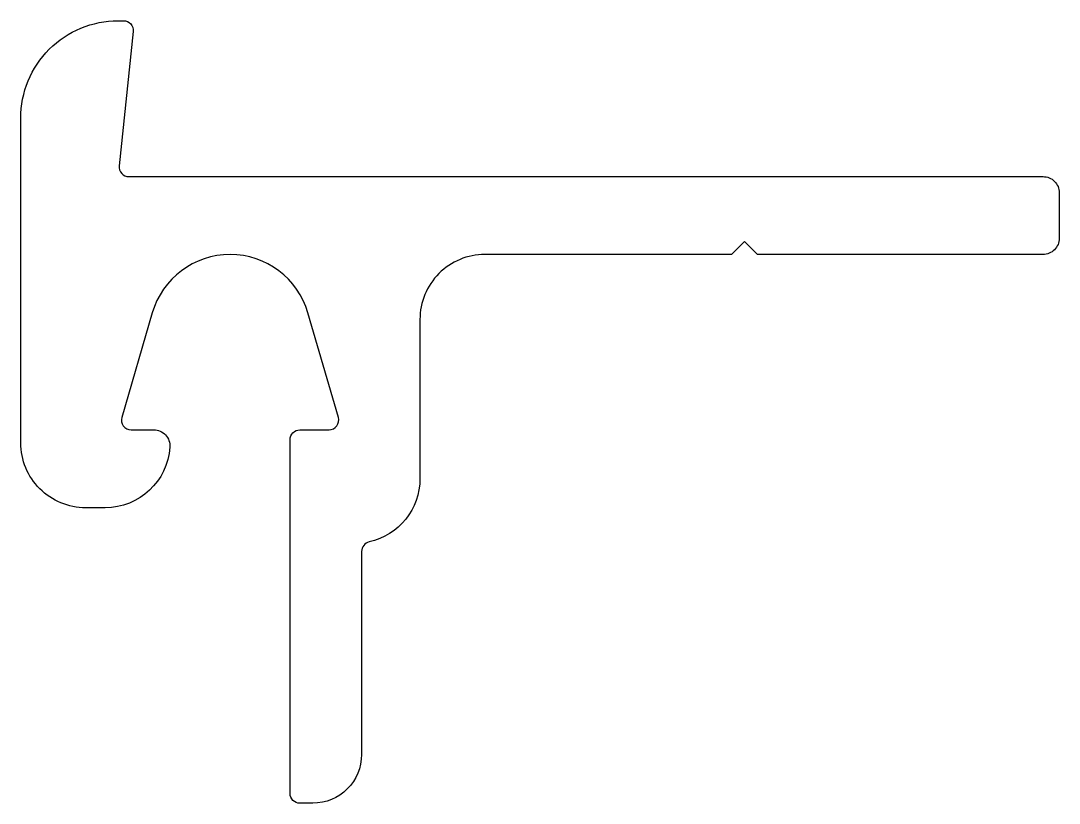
# Model space of a CAD drawing. Extents: x 163.7 to 195.7, y 222.1 to 246.2.
import ezdxf

# ---------------------------------------------------------------- set-up
doc = ezdxf.new("R2010")
doc.units = 0
doc.layers.add('ANA', color=220, linetype='CONTINUOUS')

msp = doc.modelspace()

# ---------------------------------------------------------------- linework, layer by layer
at = {"layer": 'ANA'}
msp.add_lwpolyline([(172.345, 222.13, -0.414214), (172.045, 222.43), (172.045, 233.33, -0.414214), (172.345, 233.63), (173.245, 233.63, 0.5), (173.533, 234.014), (172.595, 237.23, 0.75), (167.795, 237.23), (166.857, 234.014, 0.5), (167.145, 233.63), (167.841, 233.63, -0.433892), (168.34, 233.096, -0.394805), (166.345, 231.23), (165.745, 231.23, -0.414214), (163.745, 233.23), (163.745, 243.23, -0.414214), (166.745, 246.23), (166.912, 246.23, -0.444951), (167.21, 245.899), (166.779, 241.761, 0.444951), (167.078, 241.43), (195.245, 241.43, -0.414214), (195.745, 240.93), (195.745, 239.53, -0.414214), (195.245, 239.03), (186.445, 239.03), (186.045, 239.43), (185.645, 239.03), (178.045, 239.03, 0.414214), (176.045, 237.03), (176.045, 232.13, -0.351391), (174.48, 230.177, 0.351391), (174.245, 229.885), (174.245, 223.63, -0.414214), (172.745, 222.13)], format="xyb", close=True, dxfattribs=at)

doc.saveas('drawing.dxf')
